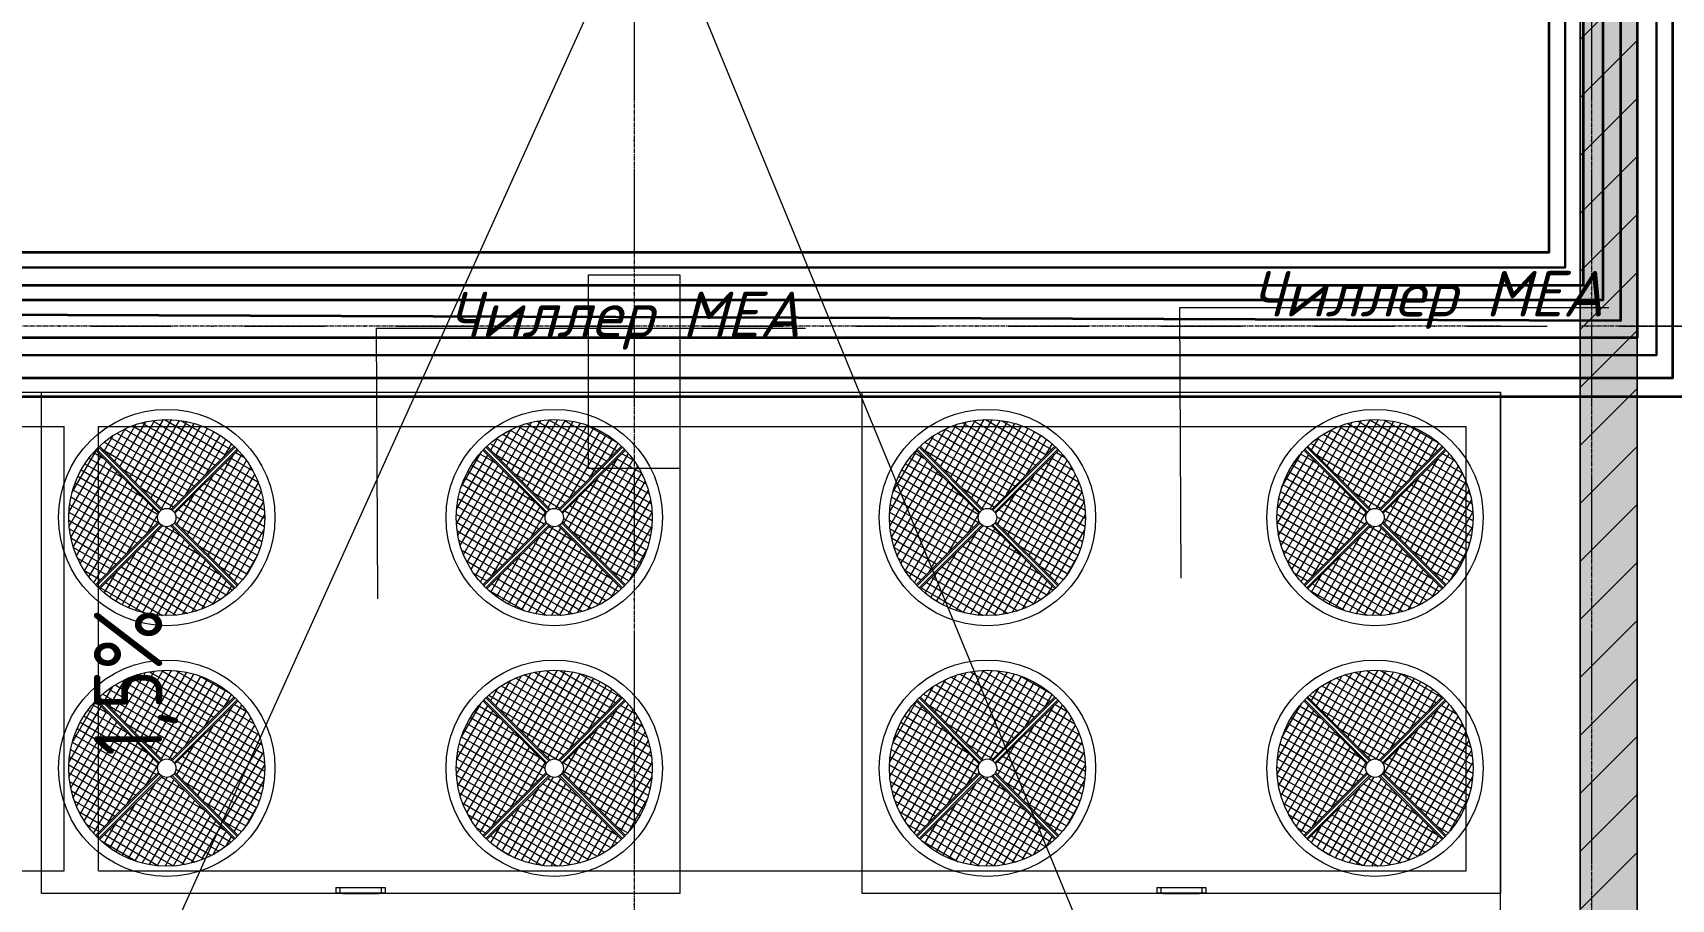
# Model space of a CAD drawing. Header units: millimetres. Extents: x 1499747 to 4230374, y -28481 to 441852.
# Drawn here: x 2462240 to 2469427, y 253458 to 257261 of the extents above; entities that cross this region are included whole.
import ezdxf
from ezdxf.xclip import XClip

# ---------------------------------------------------------------- set-up
doc = ezdxf.new("R2010")
doc.units = ezdxf.units.MM
doc.header["$MEASUREMENT"] = 0
doc.header["$XCLIPFRAME"] = 0
doc.linetypes.add('CENTER2', pattern=[28.575, 19.05, -3.175, 3.175, -3.175])
doc.linetypes.add('Штрихпунктирная', pattern=[670.277762, 352.777767, -176.388884, 0, -141.111112])
for name, color, linetype, lineweight in [('13 этаж_25_АР 06.03 custom_70_12 этаж_13_Интерьер - Мебель_Ном._пера__1_Ном._пера__1', 1, 'Continuous', 18), ('13 этаж_25_АР 06.03 custom_70_12 этаж_13_Интерьер - Мебель_Ном._пера__8_Ном._пера__8', 8, 'Continuous', 18), ('13 этаж_25_АР 06.03 custom_70_13-ось_Ном._пера__7_Ном._пера__7', 7, 'Continuous', 18), ('13 этаж_25_АР 06.03 custom_70__8 hatch_Ном._пера__8_Ном._пера__8', 8, 'Continuous', 18), ('13 этаж_25_АР 06.03 custom_70__Оси_Ном._пера__8_Ном._пера__8', 8, 'Continuous', 18), ('13 этаж_25_АР 06.03 custom_70_Defpoints_Ном._пера__7_Ном._пера__7', 7, 'Continuous', 18), ('13 этаж_25_АР 06.03 custom_70_TEXTS-_Ном._пера__1_Ном._пера__1', 1, 'Continuous', 18), ('13 этаж_25_АР 06.03 custom_70_мет. конструкции_Ном._пера__5_Ном._пера__5', 5, 'Continuous', 18), ('13 этаж_25_АР 06.03 custom_70_ОВОРУДОВАНИЕ_Ном._пера__6_Ном._пера__6', 6, 'Continuous', 18), ('13 этаж_25_АР 06.03 custom_70_парапет 2_Ном._пера__8_Ном._пера__8', 8, 'Continuous', 18), ('13 этаж_25_АР 06.03 custom_70_Стойки_Ном._пера__7_Ном._пера__7', 7, 'Continuous', 18), ('13 этаж_25_Конструктив - Перекрытия_Ном._пера__1_Ном._пера__7', 7, 'Continuous', 18), ('13 этаж_25_Конструктив - Стены Ненесущие Газоблок_Ном._пера__169_Ном._пера__83', 83, 'Continuous', 18), ('13 этаж_25_Конструктив - Стены Ненесущие Газоблок_Ном._пера__47_Ном._пера__7', 7, 'Continuous', 18), ('13 этаж_25_Элемент Модели - Оси_Ном._пера__2_Ном._пера__8', 8, 'Continuous', 18), ('FTP Cable', 130, 'Continuous', 30)]:
    doc.layers.add(name, color=color, linetype=linetype, lineweight=lineweight)
doc.layers.add('Чертеж и Рисунок', color=7, linetype='Continuous')
doc.styles.add('СГЕНЕРИР_СТИЛЬ_3', font='isocpeur.ttf', dxfattribs={"width": 0.8})
doc.styles.add('СГЕНЕРИР_СТИЛЬ_4', font='isocpeui.ttf')
pattern_1 = [(150, (1199311.52, 37022.11), (15.60195, 27.02337), []), (240, (1199311.52, 37022.11), (-27.02337, 15.60195), [])]
pattern_2 = [(150, (1199311.52, 37022.11), (15.60195, 27.02337), []), (240, (1199311.52, 37022.11), (-27.02337, 15.60195), [])]
pattern_3 = [(150, (1199311.52, 36922.11), (15.60195, 27.02337), []), (240, (1199311.52, 36922.11), (-27.02337, 15.60195), [])]
pattern_4 = [(150, (1199311.52, 36922.11), (15.60195, 27.02337), []), (240, (1199311.52, 36922.11), (-27.02337, 15.60195), [])]
pattern_5 = [(150, (1195711.52, 37022.11), (15.60195, 27.02337), []), (240, (1195711.52, 37022.11), (-27.02337, 15.60195), [])]
pattern_6 = [(150, (1195711.52, 37022.11), (15.60195, 27.02337), []), (240, (1195711.52, 37022.11), (-27.02337, 15.60195), [])]
pattern_7 = [(150, (1195711.52, 36922.11), (15.60195, 27.02337), []), (240, (1195711.52, 36922.11), (-27.02337, 15.60195), [])]
pattern_8 = [(150, (1195711.52, 36922.11), (15.60195, 27.02337), []), (240, (1195711.52, 36922.11), (-27.02337, 15.60195), [])]

# ---------------------------------------------------------------- blocks, each defined once
blk = doc.blocks.new('Чертеж_4_25', base_point=(1186000, 29700))
at = {"layer": '13 этаж_25_АР 06.03 custom_70__8 hatch_Ном._пера__8_Ном._пера__8', "linetype": 'Continuous', "true_color": 0xc7c8ca}
h = blk.add_hatch(dxfattribs=at)
h.set_pattern_fill('ANSI36_0046_0019', color=9, style=0, pattern_type=2)
h.set_pattern_definition([(45, (1023281.01, -133771.585), (42.09495, 154.348152), [198.4375, -39.6875, 0, -39.6875])])
h.paths.add_polyline_path([(1199454.5, 30164.1), (1199704.7, 30164.1), (1199704.7, 45914.1), (1199454.5, 45914.1)])
at = {"layer": '13 этаж_25_АР 06.03 custom_70_ОВОРУДОВАНИЕ_Ном._пера__6_Ном._пера__6', "linetype": 'Continuous', "true_color": 0xc7c8ca}
h = blk.add_hatch(dxfattribs=at)
h.set_pattern_fill('NET_0046_0019', color=9, style=0, pattern_type=2)
h.set_pattern_definition(pattern_6)
h.paths.add_polyline_path([(1192959.5, 37036.7), (1193236.1, 36760.1, -0.119927), (1193254.7, 36764.6, -0.119927), (1193273.3, 36760.1), (1193549.9, 37036.7, 0.191496), (1193254.7, 37154.1, 0.191496)])
h = blk.add_hatch(dxfattribs=at)
h.set_pattern_fill('NET_0046_0019', color=9, style=0, pattern_type=2)
h.set_pattern_definition(pattern_6)
h.paths.add_polyline_path([(1195249.9, 37036.7, 0.191496), (1194954.7, 37154.1, 0.191496), (1194659.5, 37036.7), (1194936.1, 36760.1, -0.119927), (1194954.7, 36764.6, -0.119927), (1194973.3, 36760.1)])
h = blk.add_hatch(dxfattribs=at)
h.set_pattern_fill('NET_0046_0019', color=9, style=0, pattern_type=2)
h.set_pattern_definition(pattern_2)
h.paths.add_polyline_path([(1196559.5, 37036.7), (1196836.1, 36760.1, -0.119927), (1196854.7, 36764.6, -0.119927), (1196873.3, 36760.1), (1197149.9, 37036.7, 0.191496), (1196854.7, 37154.1, 0.191496)])
h = blk.add_hatch(dxfattribs=at)
h.set_pattern_fill('NET_0046_0019', color=9, style=0, pattern_type=2)
h.set_pattern_definition(pattern_2)
h.paths.add_polyline_path([(1198849.9, 37036.7, 0.191496), (1198554.7, 37154.1, 0.191496), (1198259.5, 37036.7), (1198536.1, 36760.1, -0.119927), (1198554.7, 36764.6, -0.119927), (1198573.3, 36760.1)])
h = blk.add_hatch(dxfattribs=at)
h.set_pattern_fill('NET_0046_0019', color=9, style=0, pattern_type=2)
h.set_pattern_definition(pattern_5)
h.paths.add_polyline_path([(1193218.7, 36742.7), (1192942.1, 37019.3, 0.397572), (1192942.1, 36428.9), (1193218.7, 36705.5, -0.243355)])
h = blk.add_hatch(dxfattribs=at)
h.set_pattern_fill('NET_0046_0019', color=9, style=0, pattern_type=2)
h.set_pattern_definition(pattern_5)
h.paths.add_polyline_path([(1193567.3, 37019.3), (1193290.7, 36742.7, -0.243355), (1193290.7, 36705.5), (1193567.3, 36428.9, 0.397572)])
h = blk.add_hatch(dxfattribs=at)
h.set_pattern_fill('NET_0046_0019', color=9, style=0, pattern_type=2)
h.set_pattern_definition(pattern_5)
h.paths.add_polyline_path([(1194642.1, 37019.3, 0.397572), (1194642.1, 36428.9), (1194918.7, 36705.5, -0.243355), (1194918.7, 36742.7)])
h = blk.add_hatch(dxfattribs=at)
h.set_pattern_fill('NET_0046_0019', color=9, style=0, pattern_type=2)
h.set_pattern_definition(pattern_5)
h.paths.add_polyline_path([(1194990.7, 36742.7, -0.243355), (1194990.7, 36705.5), (1195267.3, 36428.9, 0.397572), (1195267.3, 37019.3)])
h = blk.add_hatch(dxfattribs=at)
h.set_pattern_fill('NET_0046_0019', color=9, style=0, pattern_type=2)
h.set_pattern_definition(pattern_1)
h.paths.add_polyline_path([(1196818.7, 36742.7), (1196542.1, 37019.3, 0.397572), (1196542.1, 36428.9), (1196818.7, 36705.5, -0.243355)])
h = blk.add_hatch(dxfattribs=at)
h.set_pattern_fill('NET_0046_0019', color=9, style=0, pattern_type=2)
h.set_pattern_definition(pattern_1)
h.paths.add_polyline_path([(1197167.3, 37019.3), (1196890.7, 36742.7, -0.243355), (1196890.7, 36705.5), (1197167.3, 36428.9, 0.397572)])
h = blk.add_hatch(dxfattribs=at)
h.set_pattern_fill('NET_0046_0019', color=9, style=0, pattern_type=2)
h.set_pattern_definition(pattern_1)
h.paths.add_polyline_path([(1198242.1, 37019.3, 0.397572), (1198242.1, 36428.9), (1198518.7, 36705.5, -0.243355), (1198518.7, 36742.7)])
h = blk.add_hatch(dxfattribs=at)
h.set_pattern_fill('NET_0046_0019', color=9, style=0, pattern_type=2)
h.set_pattern_definition(pattern_1)
h.paths.add_polyline_path([(1198590.7, 36742.7, -0.243355), (1198590.7, 36705.5), (1198867.3, 36428.9, 0.397572), (1198867.3, 37019.3)])
h = blk.add_hatch(dxfattribs=at)
h.set_pattern_fill('NET_0046_0019', color=9, style=0, pattern_type=2)
h.set_pattern_definition(pattern_6)
h.paths.add_polyline_path([(1193549.9, 36411.5), (1193273.3, 36688.1, -0.119927), (1193254.7, 36683.6, -0.119927), (1193236.1, 36688.1), (1192959.5, 36411.5, 0.191496), (1193254.7, 36294.1, 0.191496)])
h = blk.add_hatch(dxfattribs=at)
h.set_pattern_fill('NET_0046_0019', color=9, style=0, pattern_type=2)
h.set_pattern_definition(pattern_6)
h.paths.add_polyline_path([(1194659.5, 36411.5, 0.191496), (1194954.7, 36294.1, 0.191496), (1195249.9, 36411.5), (1194973.3, 36688.1, -0.119927), (1194954.7, 36683.6, -0.119927), (1194936.1, 36688.1)])
h = blk.add_hatch(dxfattribs=at)
h.set_pattern_fill('NET_0046_0019', color=9, style=0, pattern_type=2)
h.set_pattern_definition(pattern_2)
h.paths.add_polyline_path([(1197149.9, 36411.5), (1196873.3, 36688.1, -0.119927), (1196854.7, 36683.6, -0.119927), (1196836.1, 36688.1), (1196559.5, 36411.5, 0.191496), (1196854.7, 36294.1, 0.191496)])
h = blk.add_hatch(dxfattribs=at)
h.set_pattern_fill('NET_0046_0019', color=9, style=0, pattern_type=2)
h.set_pattern_definition(pattern_2)
h.paths.add_polyline_path([(1198259.5, 36411.5, 0.191496), (1198554.7, 36294.1, 0.191496), (1198849.9, 36411.5), (1198573.3, 36688.1, -0.119927), (1198554.7, 36683.6, -0.119927), (1198536.1, 36688.1)])
h = blk.add_hatch(dxfattribs=at)
h.set_pattern_fill('NET_0046_0019', color=9, style=0, pattern_type=2)
h.set_pattern_definition(pattern_8)
h.paths.add_polyline_path([(1193549.9, 35936.7, 0.191496), (1193254.7, 36054.1, 0.191496), (1192959.5, 35936.7), (1193236.1, 35660.1, -0.119927), (1193254.7, 35664.6, -0.119927), (1193273.3, 35660.1)])
h = blk.add_hatch(dxfattribs=at)
h.set_pattern_fill('NET_0046_0019', color=9, style=0, pattern_type=2)
h.set_pattern_definition(pattern_8)
h.paths.add_polyline_path([(1194659.5, 35936.7), (1194936.1, 35660.1, -0.119927), (1194954.7, 35664.6, -0.119927), (1194973.3, 35660.1), (1195249.9, 35936.7, 0.191496), (1194954.7, 36054.1, 0.191496)])
h = blk.add_hatch(dxfattribs=at)
h.set_pattern_fill('NET_0046_0019', color=9, style=0, pattern_type=2)
h.set_pattern_definition(pattern_4)
h.paths.add_polyline_path([(1197149.9, 35936.7, 0.191496), (1196854.7, 36054.1, 0.191496), (1196559.5, 35936.7), (1196836.1, 35660.1, -0.119927), (1196854.7, 35664.6, -0.119927), (1196873.3, 35660.1)])
h = blk.add_hatch(dxfattribs=at)
h.set_pattern_fill('NET_0046_0019', color=9, style=0, pattern_type=2)
h.set_pattern_definition(pattern_4)
h.paths.add_polyline_path([(1198259.5, 35936.7), (1198536.1, 35660.1, -0.119927), (1198554.7, 35664.6, -0.119927), (1198573.3, 35660.1), (1198849.9, 35936.7, 0.191496), (1198554.7, 36054.1, 0.191496)])
h = blk.add_hatch(dxfattribs=at)
h.set_pattern_fill('NET_0046_0019', color=9, style=0, pattern_type=2)
h.set_pattern_definition(pattern_7)
h.paths.add_polyline_path([(1193218.7, 35605.5, -0.243355), (1193218.7, 35642.7), (1192942.1, 35919.3, 0.397572), (1192942.1, 35328.9)])
h = blk.add_hatch(dxfattribs=at)
h.set_pattern_fill('NET_0046_0019', color=9, style=0, pattern_type=2)
h.set_pattern_definition(pattern_7)
h.paths.add_polyline_path([(1193567.3, 35328.9, 0.397572), (1193567.3, 35919.3), (1193290.7, 35642.7, -0.243355), (1193290.7, 35605.5)])
h = blk.add_hatch(dxfattribs=at)
h.set_pattern_fill('NET_0046_0019', color=9, style=0, pattern_type=2)
h.set_pattern_definition(pattern_7)
h.paths.add_polyline_path([(1194642.1, 35328.9), (1194918.7, 35605.5, -0.243355), (1194918.7, 35642.7), (1194642.1, 35919.3, 0.397572)])
h = blk.add_hatch(dxfattribs=at)
h.set_pattern_fill('NET_0046_0019', color=9, style=0, pattern_type=2)
h.set_pattern_definition(pattern_7)
h.paths.add_polyline_path([(1194990.7, 35605.5), (1195267.3, 35328.9, 0.397572), (1195267.3, 35919.3), (1194990.7, 35642.7, -0.243355)])
h = blk.add_hatch(dxfattribs=at)
h.set_pattern_fill('NET_0046_0019', color=9, style=0, pattern_type=2)
h.set_pattern_definition(pattern_3)
h.paths.add_polyline_path([(1196818.7, 35605.5, -0.243355), (1196818.7, 35642.7), (1196542.1, 35919.3, 0.397572), (1196542.1, 35328.9)])
h = blk.add_hatch(dxfattribs=at)
h.set_pattern_fill('NET_0046_0019', color=9, style=0, pattern_type=2)
h.set_pattern_definition(pattern_3)
h.paths.add_polyline_path([(1197167.3, 35328.9, 0.397572), (1197167.3, 35919.3), (1196890.7, 35642.7, -0.243355), (1196890.7, 35605.5)])
h = blk.add_hatch(dxfattribs=at)
h.set_pattern_fill('NET_0046_0019', color=9, style=0, pattern_type=2)
h.set_pattern_definition(pattern_3)
h.paths.add_polyline_path([(1198242.1, 35328.9), (1198518.7, 35605.5, -0.243355), (1198518.7, 35642.7), (1198242.1, 35919.3, 0.397572)])
h = blk.add_hatch(dxfattribs=at)
h.set_pattern_fill('NET_0046_0019', color=9, style=0, pattern_type=2)
h.set_pattern_definition(pattern_3)
h.paths.add_polyline_path([(1198590.7, 35605.5), (1198867.3, 35328.9, 0.397572), (1198867.3, 35919.3), (1198590.7, 35642.7, -0.243355)])
h = blk.add_hatch(dxfattribs=at)
h.set_pattern_fill('NET_0046_0019', color=9, style=0, pattern_type=2)
h.set_pattern_definition(pattern_8)
h.paths.add_polyline_path([(1192959.5, 35311.5, 0.191496), (1193254.7, 35194.1, 0.191496), (1193549.9, 35311.5), (1193273.3, 35588.1, -0.119927), (1193254.7, 35583.6, -0.119927), (1193236.1, 35588.1)])
h = blk.add_hatch(dxfattribs=at)
h.set_pattern_fill('NET_0046_0019', color=9, style=0, pattern_type=2)
h.set_pattern_definition(pattern_8)
h.paths.add_polyline_path([(1195249.9, 35311.5), (1194973.3, 35588.1, -0.119927), (1194954.7, 35583.6, -0.119927), (1194936.1, 35588.1), (1194659.5, 35311.5, 0.191496), (1194954.7, 35194.1, 0.191496)])
h = blk.add_hatch(dxfattribs=at)
h.set_pattern_fill('NET_0046_0019', color=9, style=0, pattern_type=2)
h.set_pattern_definition(pattern_4)
h.paths.add_polyline_path([(1196559.5, 35311.5, 0.191496), (1196854.7, 35194.1, 0.191496), (1197149.9, 35311.5), (1196873.3, 35588.1, -0.119927), (1196854.7, 35583.6, -0.119927), (1196836.1, 35588.1)])
h = blk.add_hatch(dxfattribs=at)
h.set_pattern_fill('NET_0046_0019', color=9, style=0, pattern_type=2)
h.set_pattern_definition(pattern_4)
h.paths.add_polyline_path([(1198849.9, 35311.5), (1198573.3, 35588.1, -0.119927), (1198554.7, 35583.6, -0.119927), (1198536.1, 35588.1), (1198259.5, 35311.5, 0.191496), (1198554.7, 35194.1, 0.191496)])
at = {"layer": '13 этаж_25_Конструктив - Стены Ненесущие Газоблок_Ном._пера__169_Ном._пера__83', "linetype": 'Continuous', "true_color": 0xc7c8ca}
h = blk.add_hatch(dxfattribs=at)
h.set_pattern_fill('БЛОКИ_БЕТОННЫЕ_ЭФФЕКТИВН_72', color=9, style=0, pattern_type=2)
h.set_pattern_definition([(45, (1162404.69, 34264.05), (-127.2792, 127.2792), [])])
h.paths.add_polyline_path([(1199704.5, 30164), (1199704.5, 45964.1), (1199454.5, 45964.1), (1199454.5, 30164)])
at = {"layer": '13 этаж_25_АР 06.03 custom_70_12 этаж_13_Интерьер - Мебель_Ном._пера__1_Ном._пера__1', "color": 9, "linetype": 'Continuous', "true_color": 0xc7c8ca, "flags": 128}
blk.add_lwpolyline([(1195104.7, 37789.1), (1195504.7, 37789.1), (1195504.7, 36939.1), (1195104.7, 36939.1)], close=True, dxfattribs=at)
at = {"layer": '13 этаж_25_АР 06.03 custom_70_12 этаж_13_Интерьер - Мебель_Ном._пера__8_Ном._пера__8', "color": 9, "linetype": 'Continuous', "true_color": 0xc7c8ca, "flags": 128}
blk.add_lwpolyline([(1195104.7, 37789.1), (1195504.7, 37789.1), (1195504.7, 36939.1), (1195104.7, 36939.1)], close=True, dxfattribs=at)
at = {"layer": '13 этаж_25_АР 06.03 custom_70__Оси_Ном._пера__8_Ном._пера__8', "color": 9, "linetype": 'CENTER2', "true_color": 0xc7c8ca}
for p, q in [((1195304.7, 45914.1), (1195304.7, 30164.1)), ((1199504.7, 45914.1), (1199504.7, 30164.1)), ((1199104.7, 37564.1), (1169819.7, 37564.1)), ((1214204.7, 37564.1), (1199454.5, 37564.1))]:
    blk.add_line(p, q, dxfattribs=at)
at = {"layer": '13 этаж_25_АР 06.03 custom_70_Defpoints_Ном._пера__7_Ном._пера__7', "color": 9, "linetype": 'Continuous', "true_color": 0xc7c8ca}
for p, q in [((1194014.7, 35100.3), (1194014.7, 35077.3)), ((1194194.7, 35099.9), (1194194.7, 35076.9)), ((1197614.7, 35100.3), (1197614.7, 35077.3)), ((1197794.7, 35099.9), (1197794.7, 35076.9))]:
    blk.add_line(p, q, dxfattribs=at)
at = {"layer": '13 этаж_25_АР 06.03 custom_70_TEXTS-_Ном._пера__1_Ном._пера__1', "color": 9, "linetype": 'Continuous', "true_color": 0xc7c8ca}
for p, q in [((1197704.7, 36458.2), (1197698.3, 37646.3)), ((1197698.3, 37646.3), (1199580.2, 37646.3)), ((1194181.1, 36367.2), (1194174.8, 37555.3)), ((1194174.8, 37555.3), (1196056.7, 37555.3))]:
    blk.add_line(p, q, dxfattribs=at)
at = {"layer": '13 этаж_25_АР 06.03 custom_70_мет. конструкции_Ном._пера__5_Ном._пера__5', "color": 9, "linetype": 'Continuous', "true_color": 0xc7c8ca, "flags": 128}
for points in [[(1182104.7, 37274.1), (1198954.7, 37274.1)], [(1198642.4, 31074.1), (1198954.7, 31074.1), (1199104.7, 31074.1), (1199104.7, 37274.1)], [(1198954.7, 37274.1), (1199104.7, 37274.1)], [(1185804.7, 37124.1), (1192804.7, 37124.1)], [(1192804.7, 35174.1), (1192804.7, 37124.1)], [(1192954.7, 37124.1), (1198954.7, 37124.1)], [(1192954.7, 35174.1), (1192954.7, 37124.1)], [(1198954.7, 35174.1), (1198954.7, 37124.1)], [(1185804.7, 35174.1), (1192804.7, 35174.1)], [(1192954.7, 35174.1), (1198954.7, 35174.1)]]:
    blk.add_lwpolyline(points, dxfattribs=at)
at = {"layer": '13 этаж_25_АР 06.03 custom_70_ОВОРУДОВАНИЕ_Ном._пера__6_Ном._пера__6', "color": 9, "linetype": 'Continuous', "true_color": 0xc7c8ca}
for p, q in [((1193218.7, 36742.7), (1192942, 37019.5)), ((1193222, 36748.1), (1192946.3, 37023.8)), ((1193230.7, 36756.8), (1192955, 37032.5)), ((1193236.1, 36760.1), (1192959.3, 37036.8)), ((1193273.3, 36760.1), (1193550, 37036.8)), ((1193278.7, 36756.8), (1193554.4, 37032.5)), ((1193287.4, 36748.1), (1193563.1, 37023.8)), ((1193290.7, 36742.7), (1193567.4, 37019.5)), ((1194918.7, 36742.7), (1194642, 37019.5)), ((1194922, 36748.1), (1194646.3, 37023.8)), ((1194930.7, 36756.8), (1194655, 37032.5)), ((1194936.1, 36760.1), (1194659.3, 37036.8)), ((1194973.3, 36760.1), (1195250, 37036.8)), ((1194978.7, 36756.8), (1195254.4, 37032.5)), ((1194987.4, 36748.1), (1195263.1, 37023.8)), ((1194990.7, 36742.7), (1195267.4, 37019.5)), ((1196818.7, 36742.7), (1196542, 37019.5)), ((1196822, 36748.1), (1196546.3, 37023.8)), ((1196830.7, 36756.8), (1196555, 37032.5)), ((1196836.1, 36760.1), (1196559.3, 37036.8)), ((1196873.3, 36760.1), (1197150, 37036.8)), ((1196878.7, 36756.8), (1197154.4, 37032.5)), ((1196887.4, 36748.1), (1197163.1, 37023.8)), ((1196890.7, 36742.7), (1197167.4, 37019.5)), ((1198518.7, 36742.7), (1198242, 37019.5)), ((1198522, 36748.1), (1198246.3, 37023.8)), ((1198530.7, 36756.8), (1198255, 37032.5)), ((1198536.1, 36760.1), (1198259.3, 37036.8)), ((1198573.3, 36760.1), (1198850, 37036.8)), ((1198578.7, 36756.8), (1198854.4, 37032.5)), ((1198587.4, 36748.1), (1198863.1, 37023.8)), ((1198590.7, 36742.7), (1198867.4, 37019.5)), ((1192942, 36428.8), (1193218.7, 36705.5)), ((1192946.3, 36424.4), (1193222, 36700.1)), ((1192955, 36415.7), (1193230.7, 36691.4)), ((1192959.3, 36411.4), (1193236.1, 36688.1)), ((1193550, 36411.4), (1193273.3, 36688.1)), ((1193554.4, 36415.7), (1193278.7, 36691.4)), ((1193563.1, 36424.4), (1193287.4, 36700.1)), ((1193567.4, 36428.8), (1193290.7, 36705.5)), ((1194642, 36428.8), (1194918.7, 36705.5)), ((1194646.3, 36424.4), (1194922, 36700.1)), ((1194655, 36415.7), (1194930.7, 36691.4)), ((1194659.3, 36411.4), (1194936.1, 36688.1)), ((1195250, 36411.4), (1194973.3, 36688.1)), ((1195254.4, 36415.7), (1194978.7, 36691.4)), ((1195263.1, 36424.4), (1194987.4, 36700.1)), ((1195267.4, 36428.8), (1194990.7, 36705.5)), ((1196542, 36428.8), (1196818.7, 36705.5)), ((1196546.3, 36424.4), (1196822, 36700.1)), ((1196555, 36415.7), (1196830.7, 36691.4)), ((1196559.3, 36411.4), (1196836.1, 36688.1)), ((1197150, 36411.4), (1196873.3, 36688.1)), ((1197154.4, 36415.7), (1196878.7, 36691.4)), ((1197163.1, 36424.4), (1196887.4, 36700.1)), ((1197167.4, 36428.8), (1196890.7, 36705.5)), ((1198242, 36428.8), (1198518.7, 36705.5)), ((1198246.3, 36424.4), (1198522, 36700.1)), ((1198255, 36415.7), (1198530.7, 36691.4)), ((1198259.3, 36411.4), (1198536.1, 36688.1)), ((1198850, 36411.4), (1198573.3, 36688.1)), ((1198854.4, 36415.7), (1198578.7, 36691.4)), ((1198863.1, 36424.4), (1198587.4, 36700.1)), ((1198867.4, 36428.8), (1198590.7, 36705.5)), ((1192959.3, 35936.8), (1193236.1, 35660.1)), ((1193550, 35936.8), (1193273.3, 35660.1)), ((1194659.3, 35936.8), (1194936.1, 35660.1)), ((1195250, 35936.8), (1194973.3, 35660.1)), ((1196559.3, 35936.8), (1196836.1, 35660.1)), ((1197150, 35936.8), (1196873.3, 35660.1)), ((1198259.3, 35936.8), (1198536.1, 35660.1)), ((1198850, 35936.8), (1198573.3, 35660.1)), ((1192942, 35919.5), (1193218.7, 35642.7)), ((1192946.3, 35923.8), (1193222, 35648.1)), ((1192955, 35932.5), (1193230.7, 35656.8)), ((1193554.4, 35932.5), (1193278.7, 35656.8)), ((1193563.1, 35923.8), (1193287.4, 35648.1)), ((1193567.4, 35919.5), (1193290.7, 35642.7)), ((1194642, 35919.5), (1194918.7, 35642.7)), ((1194646.3, 35923.8), (1194922, 35648.1)), ((1194655, 35932.5), (1194930.7, 35656.8)), ((1195254.4, 35932.5), (1194978.7, 35656.8)), ((1195263.1, 35923.8), (1194987.4, 35648.1)), ((1195267.4, 35919.5), (1194990.7, 35642.7)), ((1196542, 35919.5), (1196818.7, 35642.7)), ((1196546.3, 35923.8), (1196822, 35648.1)), ((1196555, 35932.5), (1196830.7, 35656.8)), ((1197154.4, 35932.5), (1196878.7, 35656.8)), ((1197163.1, 35923.8), (1196887.4, 35648.1)), ((1197167.4, 35919.5), (1196890.7, 35642.7)), ((1198242, 35919.5), (1198518.7, 35642.7)), ((1198246.3, 35923.8), (1198522, 35648.1)), ((1198255, 35932.5), (1198530.7, 35656.8)), ((1198854.4, 35932.5), (1198578.7, 35656.8)), ((1198863.1, 35923.8), (1198587.4, 35648.1)), ((1198867.4, 35919.5), (1198590.7, 35642.7)), ((1193218.7, 35605.5), (1192942, 35328.8)), ((1193222, 35600.1), (1192946.3, 35324.4)), ((1193230.7, 35591.4), (1192955, 35315.7)), ((1193236.1, 35588.1), (1192959.3, 35311.4)), ((1193273.3, 35588.1), (1193550, 35311.4)), ((1193278.7, 35591.4), (1193554.4, 35315.7)), ((1193287.4, 35600.1), (1193563.1, 35324.4)), ((1193290.7, 35605.5), (1193567.4, 35328.8)), ((1194918.7, 35605.5), (1194642, 35328.8)), ((1194922, 35600.1), (1194646.3, 35324.4)), ((1194930.7, 35591.4), (1194655, 35315.7)), ((1194936.1, 35588.1), (1194659.3, 35311.4)), ((1194973.3, 35588.1), (1195250, 35311.4)), ((1194978.7, 35591.4), (1195254.4, 35315.7)), ((1194987.4, 35600.1), (1195263.1, 35324.4)), ((1194990.7, 35605.5), (1195267.4, 35328.8)), ((1196818.7, 35605.5), (1196542, 35328.8)), ((1196822, 35600.1), (1196546.3, 35324.4)), ((1196830.7, 35591.4), (1196555, 35315.7)), ((1196836.1, 35588.1), (1196559.3, 35311.4)), ((1196873.3, 35588.1), (1197150, 35311.4)), ((1196878.7, 35591.4), (1197154.4, 35315.7)), ((1196887.4, 35600.1), (1197163.1, 35324.4)), ((1196890.7, 35605.5), (1197167.4, 35328.8)), ((1198518.7, 35605.5), (1198242, 35328.8)), ((1198522, 35600.1), (1198246.3, 35324.4)), ((1198530.7, 35591.4), (1198255, 35315.7)), ((1198536.1, 35588.1), (1198259.3, 35311.4)), ((1198573.3, 35588.1), (1198850, 35311.4)), ((1198578.7, 35591.4), (1198854.4, 35315.7)), ((1198587.4, 35600.1), (1198863.1, 35324.4)), ((1198590.7, 35605.5), (1198867.4, 35328.8)), ((1193997.2, 35100.3), (1193997.2, 35077.3)), ((1193997.2, 35100.3), (1194212.2, 35099.9)), ((1193997.2, 35077.3), (1194212.2, 35076.9)), ((1194025.7, 35074.3), (1194183.7, 35073.9)), ((1194212.2, 35099.9), (1194212.2, 35076.9)), ((1197597.2, 35100.3), (1197597.2, 35077.3)), ((1197597.2, 35100.3), (1197812.2, 35099.9)), ((1197597.2, 35077.3), (1197812.2, 35076.9)), ((1197625.7, 35074.3), (1197783.7, 35073.9)), ((1197812.2, 35099.9), (1197812.2, 35076.9))]:
    blk.add_line(p, q, dxfattribs=at)
at = {"layer": '13 этаж_25_АР 06.03 custom_70_ОВОРУДОВАНИЕ_Ном._пера__6_Ном._пера__6', "color": 9, "linetype": 'Continuous', "true_color": 0xc7c8ca, "flags": 128}
for points in [[(1195504.7, 37274.1), (1195504.7, 35074.1), (1192704.7, 35074.1), (1192704.7, 37274.1)], [(1199104.7, 37274.1), (1199104.7, 35074.1), (1196304.7, 35074.1), (1196304.7, 37274.1)]]:
    blk.add_lwpolyline(points, close=True, dxfattribs=at)
at = {"layer": '13 этаж_25_АР 06.03 custom_70_ОВОРУДОВАНИЕ_Ном._пера__6_Ном._пера__6', "color": 9, "linetype": 'Continuous', "true_color": 0xc7c8ca}
for centre, radius in [((1193254.7, 36724.1), 474.7), ((1194954.7, 36724.1), 474.7), ((1196854.7, 36724.1), 474.7), ((1198554.7, 36724.1), 474.7), ((1193254.7, 36724.1), 430), ((1193254.7, 36724.1), 430), ((1194954.7, 36724.1), 430), ((1194954.7, 36724.1), 430), ((1196854.7, 36724.1), 430), ((1196854.7, 36724.1), 430), ((1198554.7, 36724.1), 430), ((1198554.7, 36724.1), 430), ((1193254.7, 36724.1), 40.5), ((1194954.7, 36724.1), 40.5), ((1196854.7, 36724.1), 40.5), ((1198554.7, 36724.1), 40.5), ((1193254.7, 35624.1), 474.7), ((1194954.7, 35624.1), 474.7), ((1196854.7, 35624.1), 474.7), ((1198554.7, 35624.1), 474.7), ((1193254.7, 35624.1), 430), ((1193254.7, 35624.1), 430), ((1194954.7, 35624.1), 430), ((1194954.7, 35624.1), 430), ((1196854.7, 35624.1), 430), ((1196854.7, 35624.1), 430), ((1198554.7, 35624.1), 430), ((1198554.7, 35624.1), 430), ((1193254.7, 35624.1), 40.5), ((1194954.7, 35624.1), 40.5), ((1196854.7, 35624.1), 40.5), ((1198554.7, 35624.1), 40.5)]:
    blk.add_circle(centre, radius, dxfattribs=at)
at = {"layer": '13 этаж_25_АР 06.03 custom_70_парапет 2_Ном._пера__8_Ном._пера__8', "color": 9, "linetype": 'Continuous', "true_color": 0xc7c8ca, "flags": 128}
for points in [[(1199704.5, 30164.1), (1199454.5, 30164.1), (1199454.5, 45914.1)], [(1199704.7, 45914.1), (1199704.7, 30564.1), (1199704.4, 30564.1)]]:
    blk.add_lwpolyline(points, dxfattribs=at)
at = {"layer": '13 этаж_25_АР 06.03 custom_70_Стойки_Ном._пера__7_Ном._пера__7', "color": 9, "linetype": 'Continuous', "true_color": 0xc7c8ca, "flags": 128}
for points in [[(1195366.7, 39526.7), (1191548.1, 31074.1)], [(1195366.7, 39526.7), (1198842, 31074.1)]]:
    blk.add_lwpolyline(points, dxfattribs=at)
at = {"layer": '13 этаж_25_Конструктив - Перекрытия_Ном._пера__1_Ном._пера__7', "linetype": 'Continuous', "flags": 128}
blk.add_lwpolyline([(1169569.7, 32064.1), (1169569.7, 47364.1), (1181404.7, 47364.1), (1181404.7, 46214.1), (1199704.5, 46214.1), (1199704.5, 29914), (1190354.6, 29914), (1180954.5, 29914), (1180954.5, 32064.1)], close=True, dxfattribs=at)
at = {"layer": '13 этаж_25_Конструктив - Стены Ненесущие Газоблок_Ном._пера__47_Ном._пера__7', "color": 9, "linetype": 'Continuous', "true_color": 0xc7c8ca, "flags": 128}
for points in [[(1199454.5, 45964.1), (1199454.5, 30164)], [(1199704.5, 30164), (1199704.5, 45964.1)]]:
    blk.add_lwpolyline(points, dxfattribs=at)
at = {"layer": '13 этаж_25_Элемент Модели - Оси_Ном._пера__2_Ном._пера__8', "linetype": 'Штрихпунктирная'}
for p, q in [((1195304.7, 48964.1), (1195304.7, 14064.1)), ((1199504.7, 48964.1), (1199504.7, 14064.1)), ((1159404.7, 37564.1), (1216204.7, 37564.1))]:
    blk.add_line(p, q, dxfattribs=at)
at = {"layer": '13 этаж_25_АР 06.03 custom_70_13-ось_Ном._пера__7_Ном._пера__7', "color": 9, "linetype": 'Continuous', "true_color": 0xc7c8ca, "insert": (1193304.9, 35678.8), "char_height": 300, "attachment_point": 7, "rotation": 90, "style": 'СГЕНЕРИР_СТИЛЬ_3'}
blk.add_mtext('\\A1;{\\pql;\\fISOCPEUR|b0|i0|c204|p0;\\W0.800000;1,5%}', dxfattribs=at)
at = {"layer": '13 этаж_25_АР 06.03 custom_70_TEXTS-_Ном._пера__1_Ном._пера__1', "color": 9, "linetype": 'Continuous', "true_color": 0xc7c8ca, "char_height": 200, "attachment_point": 7, "style": 'СГЕНЕРИР_СТИЛЬ_4'}
for insert in [(1198009.2, 37552.1), (1194485.7, 37461.1)]:
    blk.add_mtext('\\A1;{\\pql;\\fISOCPEUR|b0|i1|c204|p0;\\W1.000000;Чиллер MEA}', dxfattribs=dict(at, insert=insert))

msp = doc.modelspace()

# ---------------------------------------------------------------- block references
at = {"layer": 'Чертеж и Рисунок', "linetype": 'Continuous'}
ref = msp.add_blockref('Чертеж_4_25', (2455572.80168, 248109.33943), dxfattribs=at)
XClip(ref).set_block_clipping_path([(1144000, 0), (1228000, 59400.0000000006)])

# ---------------------------------------------------------------- next in the draw order: linework, layer by layer
at = {"layer": 'FTP Cable', "lineweight": 30}
for points in [[(2465427.34839, 262082.00862), (2466476.26952, 262082.00862), (2466476.26952, 257999.55994), (2468961.35437, 257999.55994), (2468961.35437, 256230.17946), (2458478.31806, 256230.17946), (2458478.31806, 249430.3312), (2451476.33666, 249430.3312), (2451476.33666, 251424.6246), (2439523.61612, 251424.6246), (2439523.61612, 265948.78968), (2430393.93538, 265948.78968), (2430177.4918, 266122.09506)], [(2465427.34839, 262246.84985), (2466822.48796, 262246.84985), (2466822.48796, 258442.38267), (2469362.01511, 258442.38267), (2469362.01511, 255845.47737), (2458972.76067, 255845.47737), (2458972.76067, 248874.78743), (2450477.4163, 248875.65968), (2450477.4163, 248323.38837), (2450127.31743, 247923.38927)]]:
    msp.add_lwpolyline(points, dxfattribs=at)
at = {"layer": 'FTP Cable', "lineweight": 35}
for points in [[(2465427.34839, 262051.66414), (2466417.33113, 262051.66414), (2466417.33113, 257941.35352), (2468890.20482, 257941.35352), (2468890.20482, 256297.40538), (2458403.32454, 256297.40538), (2458403.32454, 249553.50618), (2451627.4163, 249553.50618), (2451627.4163, 251568.37464), (2439656.8894, 251568.37464), (2439656.8894, 265523.45889), (2443579.42094, 265523.45889), (2443579.42094, 266122.09506)], [(2465427.34839, 262115.63214), (2466535.59931, 262115.63214), (2466535.59931, 258096.14745), (2469040.16068, 258096.14745), (2469040.16068, 256152.45966), (2458575.52965, 256152.45966), (2458575.52965, 249322.42992), (2451326.35708, 249322.42992), (2451326.35708, 251273.91037), (2439392.4918, 251273.91037), (2439392.4918, 265097.18144), (2439092.4163, 265097.00868)], [(2465427.34839, 262338.95672), (2466970.58493, 262338.95672), (2466970.58493, 258591.44552), (2469511.11012, 258591.44552), (2469511.11012, 255662.98028), (2459197.29978, 255662.98028), (2459197.29978, 248736.86744), (2454924.30802, 248736.86744), (2454924.30802, 248683.01815), (2469377.43806, 248683.01815), (2469377.43806, 234101.91029), (2469027.22978, 233872.09499)], [(2469027.22978, 247922.09323), (2469224.59593, 247922.09323), (2469224.59593, 248573.45889), (2454824.37038, 248573.45889), (2454824.37038, 248803.28137), (2459076.69694, 248803.28137), (2459076.69694, 255747.25133), (2469433.35077, 255747.25133), (2469433.35077, 258546.92746), (2466899.96355, 258546.92746), (2466899.96355, 262287.78179), (2465427.34839, 262287.78179)], [(2465427.34839, 262184.52137), (2466663.37826, 262184.52137), (2466663.37826, 258267.05811), (2469204.85747, 258267.05811), (2469204.85747, 255996.71595), (2458785.04707, 256035.04131), (2458785.04707, 249120.15475), (2451026.63251, 249120.15475), (2451026.63251, 250975.17928), (2439375.76749, 250975.17928), (2439375.76749, 250267.80758), (2430217.0578, 250267.80758), (2430177.4918, 250073.3902)], [(2465427.34839, 262217.32513), (2466740.1836, 262217.32513), (2466740.1836, 258347.01544), (2469277.4918, 258347.01544), (2469277.4918, 255922.03107), (2458885.46981, 255922.03107), (2458885.46981, 248996.50714), (2450877.73497, 248996.50714), (2450877.73497, 250835.13744), (2450127.58299, 250835.13744), (2450127.05187, 250072.09506)], [(2465427.34839, 262149.25566), (2466599.59642, 262149.25566), (2466599.59642, 258181.61079), (2469126.24196, 258181.61079), (2469126.24196, 256086.99618), (2458671.25962, 256086.99618), (2458671.25962, 249220.97725), (2451176.48345, 249210.19668), (2451176.48345, 251125.73922), (2439095.11399, 251125.73922), (2439089.71862, 251947.09506)]]:
    msp.add_lwpolyline(points, dxfattribs=at)

doc.saveas('drawing.dxf')
